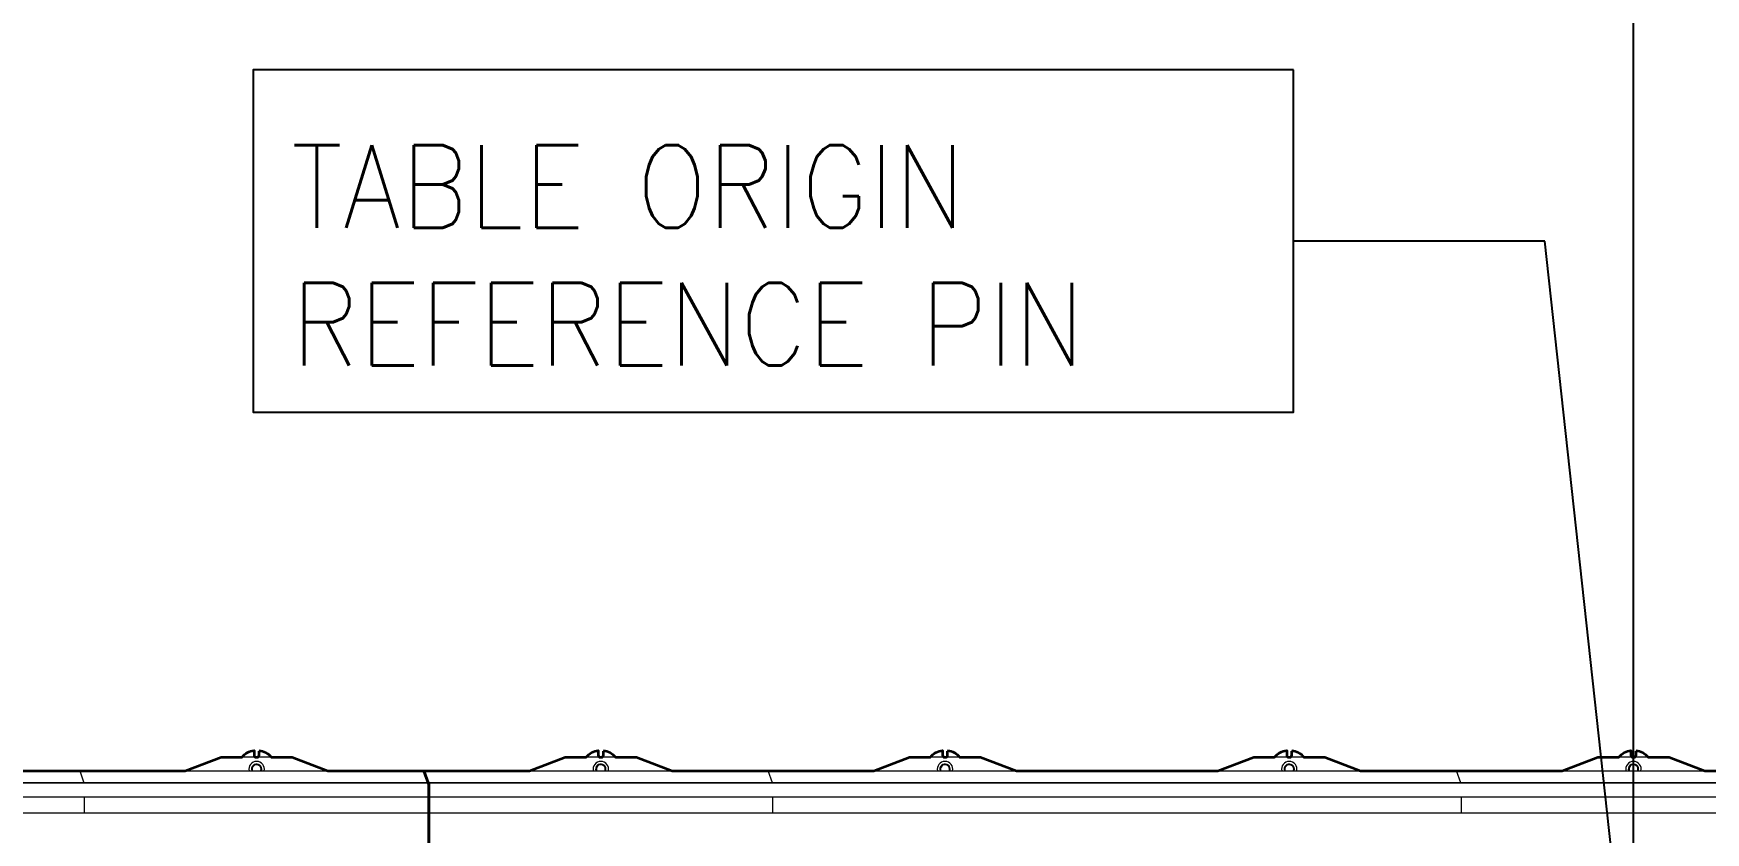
# Model space of a CAD drawing. Extents: x 28911 to 70911, y -59 to 29641.
# Drawn here: x 51624 to 56482, y 23221 to 25542 of the extents above; entities that cross this region are included whole.
import ezdxf

# ---------------------------------------------------------------- set-up
doc = ezdxf.new("R2010")
doc.units = 0
doc.header["$LTSCALE"] = 300
doc.header["$MEASUREMENT"] = 0
doc.linetypes.add('CONTINUA', pattern=[0])
doc.layers.add('22 CONTINUA 0.18', color=3, linetype='Continuous', lineweight=18)
doc.layers.add('23 CONTINUA 0.35', color=4, linetype='Continuous', lineweight=35)
doc.layers.add('QUOTE', color=7, linetype='Continuous')
doc.styles.get("Standard").update_dxf_attribs({"font": 'STANDARD'})
doc.dimstyles.new('sc1a100', dxfattribs={"dimscale": 100, "dimtxt": 3, "dimasz": 3, "dimexe": 0, "dimexo": 0, "dimgap": 1, "dimtad": 1, "dimzin": 12, "dimdsep": 46, "dimtxsty": 'Standard', "dimblk": 'CLOSEDBLANK', "dimcen": 1, "dimclrd": 253, "dimclre": 253, "dimclrt": 2, "dimadec": 0, "dimazin": 3, "dimtfac": 1, "dimtmove": 0, "dimatfit": 1, "dimldrblk": 'CLOSEDBLANK', "dimfxl": 1, "dimtolj": 1, "dimtzin": 0, "dimarcsym": 0})
doc.dimstyles.new('sc1a100$0', dxfattribs={"dimscale": 100, "dimtxt": 3, "dimasz": 3, "dimexe": 0, "dimexo": 0, "dimgap": 1, "dimtad": 1, "dimzin": 12, "dimdsep": 46, "dimtxsty": 'Standard', "dimblk": 'CLOSEDBLANK', "dimcen": 1, "dimclrd": 253, "dimclre": 253, "dimclrt": 2, "dimadec": 0, "dimazin": 3, "dimtfac": 1, "dimtmove": 0, "dimatfit": 1, "dimldrblk": 'CLOSEDBLANK', "dimfxl": 1, "dimtolj": 1, "dimtzin": 0, "dimarcsym": 0})
doc.dimstyles.new('sc1a40', dxfattribs={"dimscale": 40, "dimtxt": 3, "dimasz": 3, "dimexe": 0, "dimexo": 0, "dimgap": 1, "dimtad": 1, "dimzin": 12, "dimdsep": 46, "dimtxsty": 'Standard', "dimblk": 'CLOSEDBLANK', "dimcen": 1, "dimclrd": 253, "dimclre": 253, "dimclrt": 2, "dimadec": 0, "dimazin": 3, "dimtfac": 1, "dimtmove": 0, "dimatfit": 1, "dimldrblk": 'CLOSEDBLANK', "dimfxl": 1, "dimtolj": 1, "dimtzin": 0, "dimarcsym": 0})

# ---------------------------------------------------------------- blocks, each defined once
blk = doc.blocks.new('A$Ceefd1059')
at = {"layer": '22 CONTINUA 0.18', "color": 7, "linetype": 'CONTINUA'}
for p, q in [((6000, 100), (6000, -100)), ((1000, -11.7), (3000, -11.7)), ((3000, -11.7), (3000, -58.3)), ((3000, -11.7), (6000, -11.7)), ((5000, -11.7), (5000, -58.3)), ((1000, -58.3), (3000, -58.3)), ((3000, -58.3), (6000, -58.3)), ((6000, -95.7), (6013.8, -134.7)), ((0, -100), (6000, -100)), ((6000, -100), (0, -100)), ((2986.2, -134.7), (986.2, -134.7)), ((2292.7, -134.7), (2396.6, -174.9)), ((2603.4, -174.9), (2707.3, -134.7)), ((6013.8, -134.7), (2986.2, -134.7)), ((3001.5, -100), (3013.8, -134.7)), ((3292.7, -134.7), (3396.6, -174.9)), ((3603.4, -174.9), (3707.3, -134.7)), ((4292.7, -134.7), (4396.6, -174.9)), ((4603.4, -174.9), (4707.3, -134.7)), ((5001.5, -100), (5013.8, -134.7)), ((5292.7, -134.7), (5396.6, -174.9)), ((5603.4, -174.9), (5707.3, -134.7)), ((2396.9, -175), (2405.3, -175)), ((2405.3, -175), (2454.4, -175)), ((2454.4, -175), (2455.7, -175)), ((2455.7, -175), (2544.3, -175)), ((2491.9, -194.4), (2492.5, -193.9)), ((2492.5, -192.4), (2492.5, -181)), ((2507.5, -181), (2507.5, -192.4)), ((2507.5, -193.9), (2508.1, -194.4)), ((2544.3, -175), (2545.6, -175)), ((2545.6, -175), (2594.7, -175)), ((2594.7, -175), (2603.1, -175)), ((3396.9, -175), (3405.3, -175)), ((3405.3, -175), (3454.4, -175)), ((3454.4, -175), (3455.7, -175)), ((3455.7, -175), (3544.3, -175)), ((3491.9, -194.4), (3492.5, -193.9)), ((3492.5, -192.4), (3492.5, -181)), ((3507.5, -181), (3507.5, -192.4)), ((3507.5, -193.9), (3508.1, -194.4)), ((3544.3, -175), (3545.6, -175)), ((3545.6, -175), (3594.7, -175)), ((3594.7, -175), (3603.1, -175)), ((4396.9, -175), (4405.3, -175)), ((4405.3, -175), (4454.4, -175)), ((4454.4, -175), (4455.7, -175)), ((4455.7, -175), (4544.3, -175)), ((4491.9, -194.4), (4492.5, -193.9)), ((4492.5, -192.4), (4492.5, -181)), ((4507.5, -181), (4507.5, -192.4)), ((4507.5, -193.9), (4508.1, -194.4)), ((4544.3, -175), (4545.6, -175)), ((4545.6, -175), (4594.7, -175)), ((4594.7, -175), (4603.1, -175)), ((5396.9, -175), (5405.3, -175)), ((5405.3, -175), (5454.4, -175)), ((5454.4, -175), (5455.7, -175)), ((5455.7, -175), (5544.3, -175)), ((5491.9, -194.4), (5492.5, -193.9)), ((5492.5, -192.4), (5492.5, -181)), ((5507.5, -181), (5507.5, -192.4)), ((5507.5, -193.9), (5508.1, -194.4)), ((5544.3, -175), (5545.6, -175)), ((5545.6, -175), (5594.7, -175)), ((5594.7, -175), (5603.1, -175))]:
    blk.add_line(p, q, dxfattribs=at)
for centre, radius, start, end in [((2500, -140), 22.5, 166.3756, 270), ((2500, -140), 15, 180, 20.6913), ((2500, -140), 15, 159.3087, 180), ((2500, -140), 13, 155.94, 180), ((2500, -140), 13, 180, 24.06), ((2500, -140), 22.5, 270, 13.6244), ((3500, -140), 22.5, 166.3756, 270), ((3500, -140), 15, 180, 20.6913), ((3500, -140), 15, 159.3087, 180), ((3500, -140), 13, 155.94, 180), ((3500, -140), 13, 180, 24.06), ((3500, -140), 22.5, 270, 13.6244), ((4500, -140), 22.5, 166.3756, 270), ((4500, -140), 15, 180, 20.6913), ((4500, -140), 15, 159.3087, 180), ((4500, -140), 13, 155.94, 180), ((4500, -140), 13, 180, 24.06), ((4500, -140), 22.5, 270, 13.6244), ((5500, -140), 22.5, 166.3756, 270), ((5500, -140), 15, 180, 20.6913), ((5500, -140), 15, 159.3087, 180), ((5500, -140), 13, 155.94, 180), ((5500, -140), 13, 180, 24.06), ((5500, -140), 22.5, 270, 13.6244), ((2396.9, -174.2), 0.83, 248.7344, 269.9491), ((2500, -140), 55, 219.5212, 261.5591), ((2500, -181), 7.5, 126.8699, 180), ((2500, -181), 7.5, 0, 53.1301), ((2500, -140), 55, 278.4409, 320.4788), ((2603.1, -174.2), 0.83, 270.0509, 291.2656), ((3396.9, -174.2), 0.83, 248.7344, 269.9491), ((3500, -140), 55, 219.5212, 261.5591), ((3500, -181), 7.5, 126.8699, 180), ((3500, -181), 7.5, 0, 53.1301), ((3500, -140), 55, 278.4409, 320.4788), ((3603.1, -174.2), 0.83, 270.0509, 291.2656), ((4396.9, -174.2), 0.83, 248.7344, 269.9491), ((4500, -140), 55, 219.5212, 261.5591), ((4500, -181), 7.5, 126.8699, 180), ((4500, -181), 7.5, 0, 53.1301), ((4500, -140), 55, 278.4409, 320.4788), ((4603.1, -174.2), 0.83, 270.0509, 291.2656), ((5396.9, -174.2), 0.83, 248.7344, 269.9491), ((5500, -140), 55, 219.5212, 261.5591), ((5500, -181), 7.5, 126.8699, 180), ((5500, -181), 7.5, 0, 53.1301), ((5500, -140), 55, 278.4409, 320.4788), ((5603.1, -174.2), 0.83, 270.0509, 291.2656)]:
    blk.add_arc(centre, radius, start, end, dxfattribs=at)
for points, knots in [([(2492.5, -193.9), (2492.5, -193.9), (2492.5, -193.8), (2492.5, -193.5), (2492.5, -193), (2492.5, -192.6), (2492.5, -192.4)], [0, 0, 0, 0, 0.2505077, 0.5001592, 0.7499619, 1, 1, 1, 1]), ([(2507.5, -192.4), (2507.5, -192.6), (2507.5, -193), (2507.5, -193.5), (2507.5, -193.8), (2507.5, -193.9), (2507.5, -193.9)], [0, 0, 0, 0, 0.250602, 0.500291, 0.750045, 1, 1, 1, 1]), ([(3492.5, -193.9), (3492.5, -193.9), (3492.5, -193.8), (3492.5, -193.5), (3492.5, -193), (3492.5, -192.6), (3492.5, -192.4)], [0, 0, 0, 0, 0.2505077, 0.5001592, 0.7499619, 1, 1, 1, 1]), ([(3507.5, -192.4), (3507.5, -192.6), (3507.5, -193), (3507.5, -193.5), (3507.5, -193.8), (3507.5, -193.9), (3507.5, -193.9)], [0, 0, 0, 0, 0.250602, 0.500291, 0.750045, 1, 1, 1, 1]), ([(4492.5, -193.9), (4492.5, -193.9), (4492.5, -193.8), (4492.5, -193.5), (4492.5, -193), (4492.5, -192.6), (4492.5, -192.4)], [0, 0, 0, 0, 0.2505077, 0.5001592, 0.7499619, 1, 1, 1, 1]), ([(4507.5, -192.4), (4507.5, -192.6), (4507.5, -193), (4507.5, -193.5), (4507.5, -193.8), (4507.5, -193.9), (4507.5, -193.9)], [0, 0, 0, 0, 0.250602, 0.500291, 0.750045, 1, 1, 1, 1]), ([(5492.5, -193.9), (5492.5, -193.9), (5492.5, -193.8), (5492.5, -193.5), (5492.5, -193), (5492.5, -192.6), (5492.5, -192.4)], [0, 0, 0, 0, 0.2505077, 0.5001592, 0.7499619, 1, 1, 1, 1]), ([(5507.5, -192.4), (5507.5, -192.6), (5507.5, -193), (5507.5, -193.5), (5507.5, -193.8), (5507.5, -193.9), (5507.5, -193.9)], [0, 0, 0, 0, 0.250602, 0.500291, 0.750045, 1, 1, 1, 1])]:
    blk.add_open_spline(points, degree=3, knots=knots, dxfattribs=at)
at = {"layer": '23 CONTINUA 0.35', "color": 7, "linetype": 'CONTINUA'}
for points in [[(5507.5, 194.5, -0.188235), (5542.4, 175), (5544.3, 175), (5545.6, 175), (5594.7, 175), (5603.3, 175), (5771, 110), (5771, 100), (6000, 100), (6000, -95.7), (6013.8, -134.7), (5707.3, -134.7), (5603.3, -175), (5594.7, -175), (5545.6, -175), (5542.4, -175, -0.188235), (5507.5, -194.5), (5507.5, -181, 0.236068), (5504.5, -175), (5495.5, -175, 0.236068), (5492.5, -181), (5492.5, -192.4)], [(2492.5, -194.5, -0.188235), (2457.6, -175), (2455.7, -175), (2454.4, -175), (2405.3, -175), (2396.7, -175), (2292.7, -134.7), (1707.3, -134.7), (1603.3, -175), (1594.7, -175), (1545.6, -175), (1542.4, -175, -0.188235), (1507.5, -194.5), (1507.5, -181, 0.236068), (1504.5, -175), (1495.5, -175, 0.236068), (1492.5, -181), (1492.5, -192.4)], [(3492.5, -194.5, -0.188235), (3457.6, -175), (3455.7, -175), (3454.4, -175), (3405.3, -175), (3396.7, -175), (3292.7, -134.7), (2986.2, -134.7), (2707.3, -134.7), (2603.3, -175), (2594.7, -175), (2545.6, -175), (2542.4, -175, -0.188235), (2507.5, -194.5), (2507.5, -181, 0.236068), (2504.5, -175), (2495.5, -175, 0.236068), (2492.5, -181), (2492.5, -192.4)], [(4492.5, -194.5, -0.188235), (4457.6, -175), (4455.7, -175), (4454.4, -175), (4405.3, -175), (4396.7, -175), (4292.7, -134.7), (3707.3, -134.7), (3603.3, -175), (3594.7, -175), (3545.6, -175), (3542.4, -175, -0.188235), (3507.5, -194.5), (3507.5, -181, 0.236068), (3504.5, -175), (3495.5, -175, 0.236068), (3492.5, -181), (3492.5, -192.4)], [(5492.5, -194.5, -0.188235), (5457.6, -175), (5455.7, -175), (5454.4, -175), (5405.3, -175), (5396.7, -175), (5292.7, -134.7), (4707.3, -134.7), (4603.3, -175), (4594.7, -175), (4545.6, -175), (4542.4, -175, -0.188235), (4507.5, -194.5), (4507.5, -181, 0.236068), (4504.5, -175), (4495.5, -175, 0.236068), (4492.5, -181), (4492.5, -192.4)]]:
    blk.add_lwpolyline(points, format="xyb", dxfattribs=at)
blk = doc.blocks.new('A$C6208cbae')
at = {"layer": '22 CONTINUA 0.18', "color": 7, "linetype": 'CONTINUA'}
for p, q in [((0, 100), (0, -100)), ((0, -11.7), (1000, -11.7)), ((1000, -11.7), (1000, -58.3)), ((1000, -11.7), (3000, -11.7)), ((0, -58.3), (1000, -58.3)), ((1000, -58.3), (3000, -58.3)), ((0, -100), (6000, -100)), ((6000, -100), (0, -100)), ((13.8, -134.7), (1.5, -100)), ((986.2, -134.7), (13.8, -134.7)), ((292.7, -134.7), (396.6, -174.9)), ((603.4, -174.9), (707.3, -134.7)), ((2986.2, -134.7), (986.2, -134.7)), ((1013.8, -134.7), (1001.5, -100)), ((396.9, -175), (405.3, -175)), ((405.3, -175), (454.4, -175)), ((454.4, -175), (455.7, -175)), ((455.7, -175), (544.3, -175)), ((491.9, -194.4), (492.5, -193.9)), ((492.5, -192.4), (492.5, -181)), ((507.5, -181), (507.5, -192.4)), ((507.5, -193.9), (508.1, -194.4)), ((544.3, -175), (545.6, -175)), ((545.6, -175), (594.7, -175)), ((594.7, -175), (603.1, -175))]:
    blk.add_line(p, q, dxfattribs=at)
for centre, radius, start, end in [((500, -140), 22.5, 166.3756, 270), ((500, -140), 15, 180, 20.6913), ((500, -140), 15, 159.3087, 180), ((500, -140), 13, 155.94, 180), ((500, -140), 13, 180, 24.06), ((500, -140), 22.5, 270, 13.6244), ((396.9, -174.2), 0.83, 248.7344, 269.9491), ((500, -140), 55, 219.5212, 261.5591), ((500, -181), 7.5, 126.8699, 180), ((500, -181), 7.5, 0, 53.1301), ((500, -140), 55, 278.4409, 320.4788), ((603.1, -174.2), 0.83, 270.0509, 291.2656)]:
    blk.add_arc(centre, radius, start, end, dxfattribs=at)
for points, knots in [([(492.5, -193.9), (492.5, -193.9), (492.5, -193.8), (492.5, -193.5), (492.5, -193), (492.5, -192.6), (492.5, -192.4)], [0, 0, 0, 0, 0.2505077, 0.5001592, 0.7499619, 1, 1, 1, 1]), ([(507.5, -192.4), (507.5, -192.6), (507.5, -193), (507.5, -193.5), (507.5, -193.8), (507.5, -193.9), (507.5, -193.9)], [0, 0, 0, 0, 0.250602, 0.500291, 0.750045, 1, 1, 1, 1])]:
    blk.add_open_spline(points, degree=3, knots=knots, dxfattribs=at)
at = {"layer": '23 CONTINUA 0.35', "color": 7, "linetype": 'CONTINUA'}
for points in [[(492.5, -194.5, -0.188235), (457.6, -175), (455.7, -175), (454.4, -175), (405.3, -175), (396.7, -175), (292.7, -134.7), (13.8, -134.7), (1.5, -100), (0, -100), (0, 100), (229, 100), (229, 110), (396.7, 175), (405.3, 175), (454.4, 175), (457.6, 175, -0.188235), (492.5, 194.5), (492.5, 181, 0.236068), (495.5, 175), (504.5, 175, 0.236068), (507.5, 181), (507.5, 192.4)], [(1492.5, -194.5, -0.188235), (1457.6, -175), (1455.7, -175), (1454.4, -175), (1405.3, -175), (1396.7, -175), (1292.7, -134.7), (986.2, -134.7), (707.3, -134.7), (603.3, -175), (594.7, -175), (545.6, -175), (542.4, -175, -0.188235), (507.5, -194.5), (507.5, -181, 0.236068), (504.5, -175), (495.5, -175, 0.236068), (492.5, -181), (492.5, -192.4)]]:
    blk.add_lwpolyline(points, format="xyb", dxfattribs=at)
blk = doc.blocks.new('_ClosedBlank')
at = {"color": 0, "linetype": 'ByBlock', "lineweight": -2}
for p, q in [((-1, 0.167), (0, 0)), ((-1, 0.167), (-1, -0.167)), ((0, 0), (-1, -0.167))]:
    blk.add_line(p, q, dxfattribs=at)
blk = doc.blocks.new('*D77')
at = {"layer": '23 CONTINUA 0.35', "color": 253, "lineweight": -2, "transparency": 16777216}
for p, q in [((37772.7, 23323.3), (37772.7, 26958.2)), ((38072.7, 26958.2), (58472.7, 26958.2)), ((58772.7, 23323.3), (58772.7, 26958.2))]:
    blk.add_line(p, q, dxfattribs=at)
at = {"layer": 'DEFPOINTS', "color": 0, "transparency": 16777216}
for p in [(58772.7, 26958.2), (37772.7, 23323.3), (58772.7, 23323.3)]:
    blk.add_point(p, dxfattribs=at)
at = {"layer": '23 CONTINUA 0.35', "color": 253, "lineweight": -2, "transparency": 16777216, "xscale": 300, "yscale": 300, "zscale": 300, "rotation": 180}
blk.add_blockref('_ClosedBlank', (37772.7, 26958.2), dxfattribs=at)
at = {"layer": '23 CONTINUA 0.35', "color": 253, "lineweight": -2, "transparency": 16777216, "xscale": 300, "yscale": 300, "zscale": 300}
blk.add_blockref('_ClosedBlank', (58772.7, 26958.2), dxfattribs=at)
at = {"layer": '23 CONTINUA 0.35', "color": 2, "transparency": 16777216, "insert": (48272.7, 27208.2), "char_height": 300, "attachment_point": 5}
blk.add_mtext('\\A1;21000', dxfattribs=at)
blk = doc.blocks.new('*D78')
at = {"color": 253, "lineweight": -2, "ltscale": 50, "transparency": 16777216}
for p, q in [((56272.7, 22762.7), (56272.7, 25888.8)), ((58472.7, 25888.8), (56572.7, 25888.8)), ((58772.7, 23265), (58772.7, 25888.8))]:
    blk.add_line(p, q, dxfattribs=at)
at = {"layer": 'DEFPOINTS', "color": 0, "ltscale": 50, "transparency": 16777216}
for p in [(56272.7, 25888.8), (58772.7, 23265), (56272.7, 22762.7)]:
    blk.add_point(p, dxfattribs=at)
at = {"color": 253, "lineweight": -2, "ltscale": 50, "transparency": 16777216, "xscale": 300, "yscale": 300, "zscale": 300, "rotation": 180}
blk.add_blockref('_ClosedBlank', (56272.7, 25888.8), dxfattribs=at)
at = {"color": 253, "lineweight": -2, "ltscale": 50, "transparency": 16777216, "xscale": 300, "yscale": 300, "zscale": 300}
blk.add_blockref('_ClosedBlank', (58772.7, 25888.8), dxfattribs=at)
at = {"color": 2, "ltscale": 50, "transparency": 16777216, "insert": (57522.7, 26138.8), "char_height": 300, "attachment_point": 5}
blk.add_mtext('\\A1;2500', dxfattribs=at)

msp = doc.modelspace()

# ---------------------------------------------------------------- linework, layer by layer
at = {"layer": 'QUOTE', "color": 31}
msp.add_lwpolyline([(55284.768, 25436.13), (52263.155, 25436.13), (52263.155, 24441.471), (55284.768, 24441.471)], close=True, dxfattribs=at)

# ---------------------------------------------------------------- block references
at = {"layer": '23 CONTINUA 0.35', "rotation": 180}
for name, p in [('A$Ceefd1059', (58772.732, 23264.989)), ('A$C6208cbae', (52772.732, 23264.989))]:
    msp.add_blockref(name, p, dxfattribs=at)

# ---------------------------------------------------------------- texts
at = {"color": 7, "insert": (52373.225, 25217.638), "char_height": 300, "attachment_point": 1}
msp.add_mtext('{\\H0.8x;TABLE ORIGIN\\PREFERENCE PIN}', dxfattribs=at)

# ---------------------------------------------------------------- dimensions: what is measured, and where the dimension line sits
at = {"ltscale": 50}
dim = msp.add_linear_dim(base=(56272.732, 25888.821), p1=(58772.732, 23264.989), p2=(56272.732, 22762.689), dimstyle='sc1a100$0', dxfattribs=at)
dim.commit()
dim.dimension.update_dxf_attribs({"geometry": '*D78', "text_midpoint": (57522.732, 26138.821)})
at = {"layer": '23 CONTINUA 0.35'}
dim = msp.add_linear_dim(base=(58772.732, 26958.2), p1=(37772.732, 23323.289), p2=(58772.732, 23323.289), dimstyle='sc1a100', dxfattribs=at)
dim.commit()
dim.dimension.update_dxf_attribs({"geometry": '*D77', "text_midpoint": (48272.732, 26958.2), "dimtype": 160})

# ---------------------------------------------------------------- leaders
at = {"layer": 'QUOTE'}
msp.add_leader([(56252.732, 22762.689), (56015.24, 24938.682), (55284.768, 24938.8)], dimstyle='sc1a40', override={"dimgap": 1, "dimtad": 0}, dxfattribs=at)

doc.saveas('drawing.dxf')
